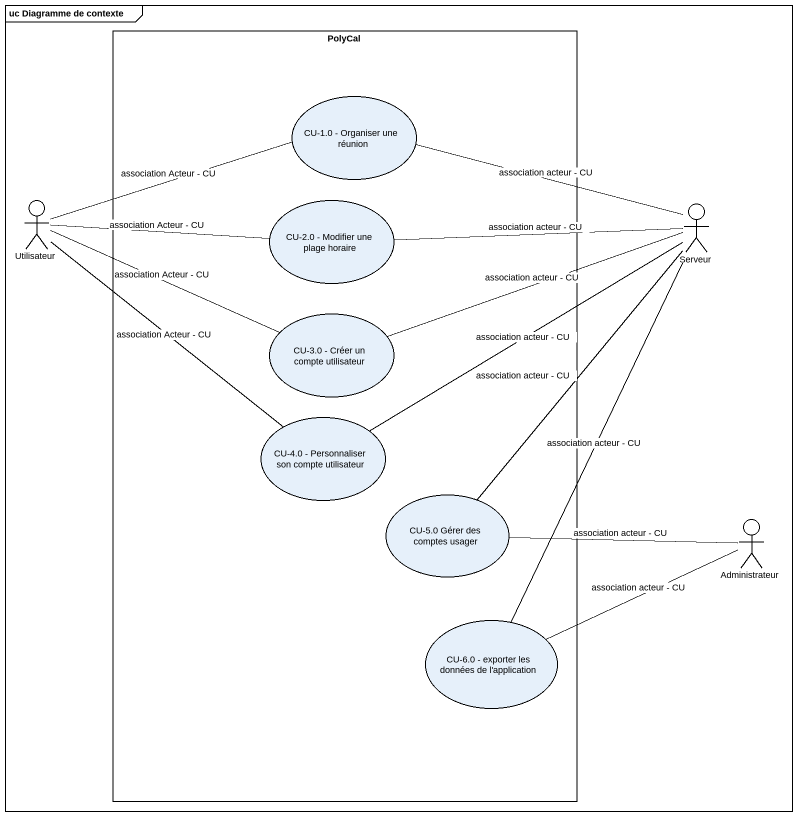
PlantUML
@startuml
mainframe uc Diagramme de contexte
rectangle PolyCal {
  usecase "CU-1.0 - Organiser une réunion" as CU_1_0_Organiser_une_réunion
  usecase "CU-2.0 - Modifier une plage horaire" as CU_2_0_Modifier_une_plage
  usecase "CU-3.0 - Créer un compte utilisateur" as CU_3_0_Créer_un_compte
  usecase "CU-4.0 - Personnaliser son compte utilisateur" as CU_4_0_Personnaliser_son
  usecase "CU-5.0 Gérer des comptes usager" as CU_5_0_Gérer_des_comptes
  usecase "CU-6.0 - exporter les données de l'application" as CU_6_0_exporter_les_données
}
actor Utilisateur
actor Serveur
actor Administrateur
CU_1_0_Organiser_une_réunion -right- Serveur : association acteur - CU
Utilisateur -right- CU_1_0_Organiser_une_réunion : association Acteur - CU
Utilisateur -right- CU_2_0_Modifier_une_plage : association Acteur - CU
Utilisateur -right- CU_3_0_Créer_un_compte : association Acteur - CU
Utilisateur -- CU_4_0_Personnaliser_son : association Acteur - CU
CU_2_0_Modifier_une_plage -right- Serveur : association acteur - CU
CU_3_0_Créer_un_compte -right- Serveur : association acteur - CU
CU_4_0_Personnaliser_son -right- Serveur : association acteur - CU
CU_5_0_Gérer_des_comptes -up- Serveur : association acteur - CU
CU_5_0_Gérer_des_comptes -right- Administrateur : association acteur - CU
CU_6_0_exporter_les_données -up- Serveur : association acteur - CU
CU_6_0_exporter_les_données -right- Administrateur : association acteur - CU
@enduml
